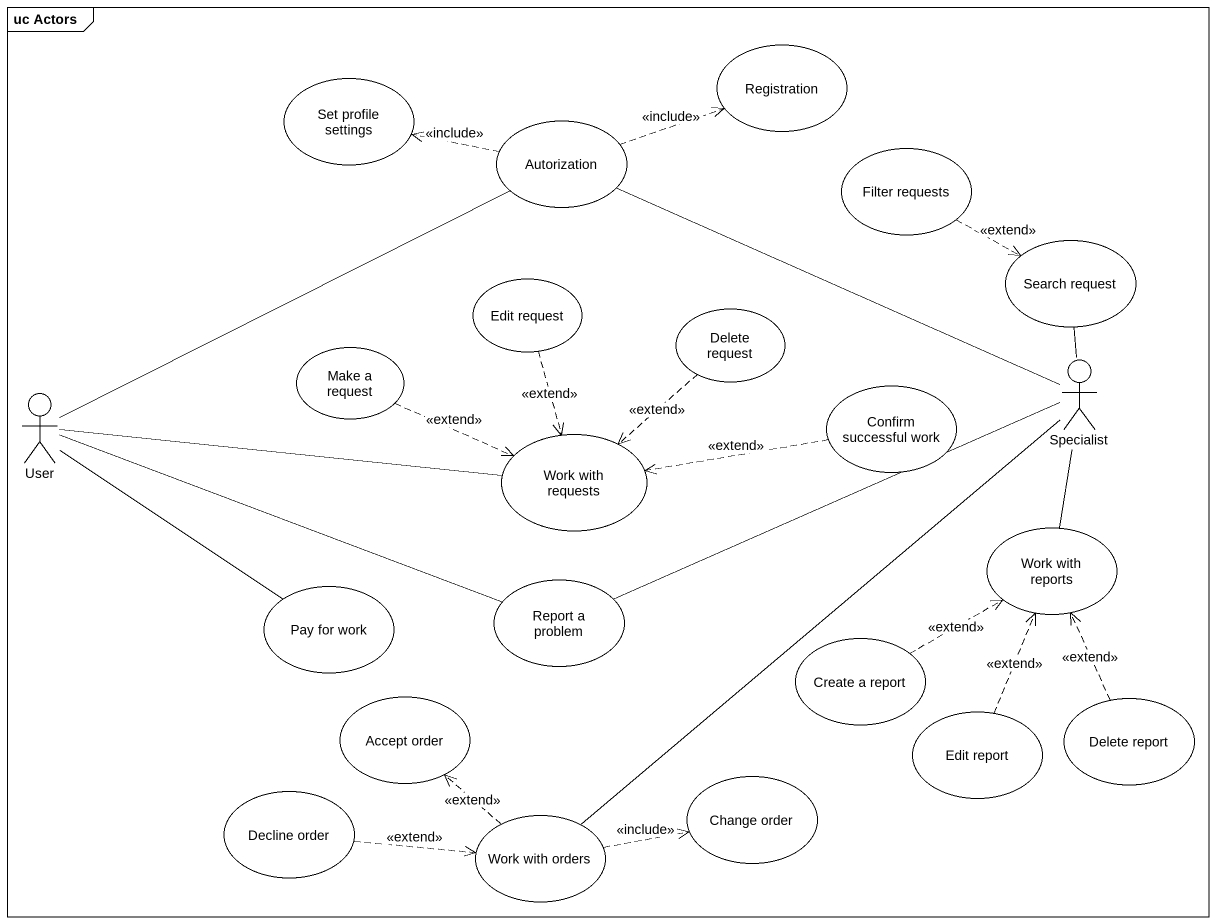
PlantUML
@startuml
mainframe uc Actors
usecase Registration
usecase "Set profile settings" as Set_profile_settings
usecase Autorization
usecase "Filter requests" as Filter_requests
usecase "Edit request" as Edit_request
usecase "Search request" as Search_request
usecase "Delete request" as Delete_request
actor User
usecase "Make a request" as Make_a_request
usecase "Confirm successful work" as Confirm_successful_work
actor Specialist
usecase "Work with requests" as Work_with_requests
usecase "Work with reports" as Work_with_reports
usecase "Pay for work" as Pay_for_work
usecase "Report a problem" as Report_a_problem
usecase "Create a report" as Create_a_report
usecase "Accept order" as Accept_order
usecase "Edit report" as Edit_report
usecase "Delete report" as Delete_report
usecase "Change order" as Change_order
usecase "Decline order" as Decline_order
usecase "Work with orders" as Work_with_orders
Autorization .right.> Registration : <<include>>
Autorization .left.> Set_profile_settings : <<include>>
Filter_requests .right.> Search_request : <<extend>>
Edit_request ..> Work_with_requests : <<extend>>
Delete_request ..> Work_with_requests : <<extend>>
User -right- Autorization
User -right- Work_with_requests
User -- Pay_for_work
User -right- Report_a_problem
Make_a_request .right.> Work_with_requests : <<extend>>
Confirm_successful_work .left.> Work_with_requests : <<extend>>
Specialist -left- Autorization
Specialist -up- Search_request
Specialist -- Work_with_reports
Specialist -left- Report_a_problem
Specialist -- Work_with_orders
Create_a_report .right.> Work_with_reports : <<extend>>
Edit_report .up.> Work_with_reports : <<extend>>
Delete_report .up.> Work_with_reports : <<extend>>
Decline_order .right.> Work_with_orders : <<extend>>
Work_with_orders .up.> Accept_order : <<extend>>
Work_with_orders .right.> Change_order : <<include>>
@enduml
